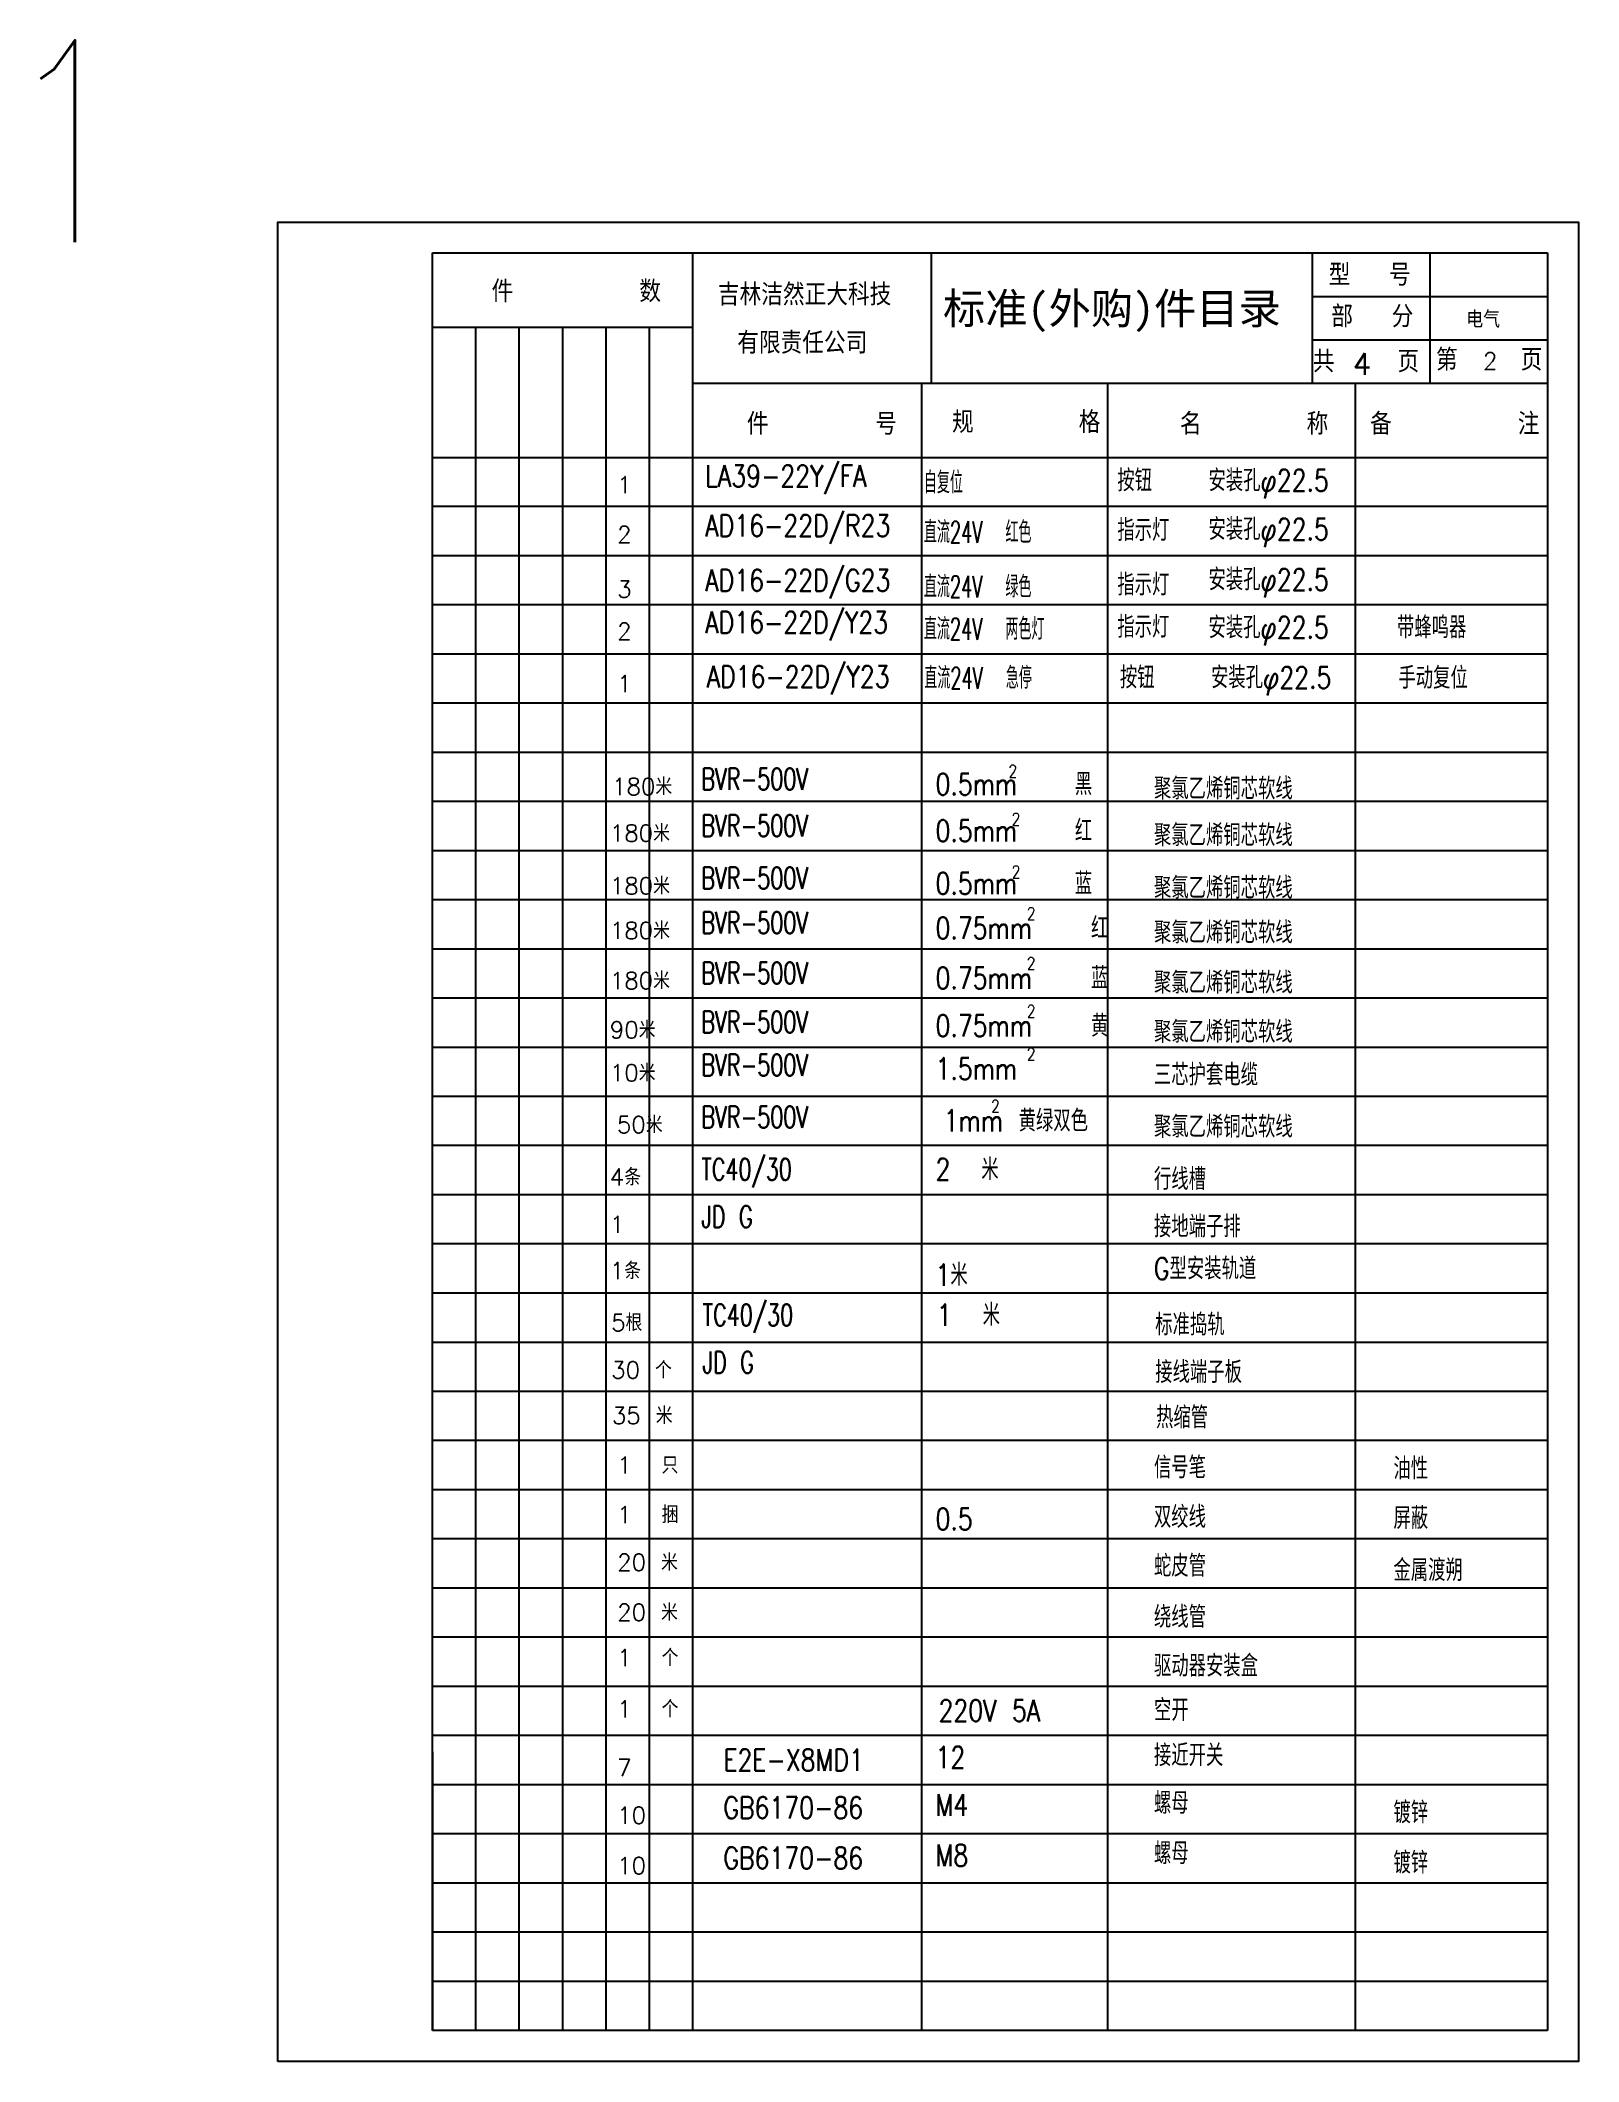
# Model space of a CAD drawing. Extents: x -28 to 221, y 0 to 326.
import ezdxf

# ---------------------------------------------------------------- set-up
doc = ezdxf.new("R2010")
doc.units = 0
for name, color, linetype in [('01', 7, 'CONTINUOUS'), ('02', 1, 'CONTINUOUS'), ('03C', 3, 'CONTINUOUS'), ('6文字层', 3, 'CONTINUOUS')]:
    doc.layers.add(name, color=color, linetype=linetype)
doc.styles.add('PC_TEXTSTYLE', font='romans.shx', dxfattribs={"width": 0.8, "bigfont": 'hzfs.shx'})
doc.styles.get("Standard").update_dxf_attribs({"font": 'txt.shx', "bigfont": 'hzfs.shx'})

msp = doc.modelspace()

# ---------------------------------------------------------------- linework, layer by layer
at = {"layer": '01'}
for p, q in [((35.74, 5), (35.74, 292)), ((35.74, 292), (215.74, 292)), ((77.74, 5), (77.74, 292)), ((116.24, 292), (116.24, 271)), ((177.74, 292), (177.74, 271)), ((215.74, 292), (215.74, 5)), ((77.74, 271), (215.74, 271)), ((35.74, 50), (35.74, 5)), ((215.74, 5), (35.74, 5))]:
    msp.add_line(p, q, dxfattribs=at)
at = {"layer": '02'}
for p, q in [((196.74, 292), (196.74, 271)), ((177.74, 285), (215.74, 285)), ((35.74, 280), (77.74, 280)), ((42.74, 5), (42.74, 280)), ((49.74, 5), (49.74, 280)), ((56.74, 5), (56.74, 280)), ((63.74, 5), (63.74, 280)), ((70.74, 5), (70.74, 280)), ((177.74, 278), (215.74, 278)), ((114.74, 5), (114.74, 271)), ((144.74, 5), (144.74, 271)), ((184.74, 5), (184.74, 271)), ((35.74, 259), (215.74, 259)), ((215.74, 251.06), (35.74, 251.06)), ((215.74, 243.12), (35.74, 243.12)), ((215.74, 235.19), (35.74, 235.19)), ((215.74, 227.25), (35.74, 227.25)), ((215.74, 219.31), (35.74, 219.31)), ((215.74, 211.38), (35.74, 211.38)), ((215.74, 203.44), (35.74, 203.44)), ((215.74, 195.5), (35.74, 195.5)), ((215.74, 187.56), (35.74, 187.56)), ((215.74, 179.62), (35.74, 179.62)), ((215.74, 171.69), (35.74, 171.69)), ((215.74, 163.75), (35.74, 163.75)), ((215.74, 155.81), (35.74, 155.81)), ((215.74, 147.88), (35.74, 147.88)), ((215.74, 139.94), (35.74, 139.94)), ((215.74, 132), (35.74, 132)), ((215.74, 124.06), (35.74, 124.06)), ((215.74, 116.12), (35.74, 116.12)), ((215.74, 108.19), (35.74, 108.19)), ((215.74, 100.25), (35.74, 100.25)), ((215.74, 92.31), (35.74, 92.31)), ((215.74, 84.38), (35.74, 84.38)), ((215.74, 76.44), (35.74, 76.44)), ((215.74, 68.5), (35.74, 68.5)), ((215.74, 60.56), (35.74, 60.56)), ((215.74, 52.62), (35.74, 52.62)), ((215.74, 44.69), (35.74, 44.69)), ((215.74, 36.75), (35.74, 36.75)), ((215.74, 28.81), (35.74, 28.81)), ((215.74, 20.88), (35.74, 20.88)), ((215.74, 12.94), (35.74, 12.94))]:
    msp.add_line(p, q, dxfattribs=at)
at = {"layer": '02', "linetype": 'Continuous'}
msp.add_lwpolyline([(10.74, 0), (10.74, 297), (220.74, 297), (220.74, 0)], close=True, dxfattribs=at)

# ---------------------------------------------------------------- texts
at = {"layer": '03C'}
for s, height, p in [(' 型  号', 3.5, (177.28, 286.72)), ('件      数', 3.5, (45.27, 284.06)), ('吉林洁然正大科技', 3.5, (81.79, 283.54)), ('部  分', 3.5, (180.83, 280)), ('电气', 2.72, (202.62, 279.93)), ('有限责任公司', 3.5, (84.92, 275.74)), ('共   页', 3.5, (177.84, 272.73)), ('4', 3.5, (184.3, 272.35)), ('第   页', 3.5, (197.72, 273.01)), ('2', 2.72, (205.31, 273.19)), (' 件     号', 3.5, (83.35, 262.66)), ('规     格', 3.5, (119.59, 262.94)), ('名     称', 3.5, (156.38, 262.66)), ('备      注', 3.5, (187.08, 262.66)), ('1', 2.72, (65.53, 253.2)), ('2', 2.72, (65.53, 245.18)), ('3', 2.72, (65.53, 236.37)), ('2', 2.72, (65.53, 229.56)), ('1', 2.72, (65.53, 221.1)), ('180米', 2.72, (64.71, 204.49)), ('180米', 2.72, (64.35, 196.96)), ('180米', 2.72, (64.35, 188.46)), ('180米', 2.72, (64.35, 181.25)), ('180米', 2.72, (64.35, 173.16)), ('90米', 2.72, (64.35, 165.21)), ('10米', 2.72, (64.35, 158.28)), ('50米', 2.72, (65.5, 149.9)), ('4条', 2.72, (64.35, 141.45)), ('1', 2.72, (64.35, 133.79)), ('1条', 2.72, (64.35, 126.33)), ('5根', 2.72, (64.56, 117.94)), ('30 个', 2.72, (64.56, 110.29)), ('35 米', 2.72, (64.69, 102.96)), ('1  只', 2.72, (65.53, 94.94)), ('1  捆', 2.72, (65.53, 86.95)), ('20 米', 2.72, (65.53, 79.24)), ('20 米', 2.72, (65.53, 71.17)), ('1  个', 2.72, (65.53, 63.84)), ('1  个', 2.72, (65.53, 55.56)), ('7', 2.72, (65.53, 46.08)), ('10', 2.72, (65.53, 38.39)), ('10', 2.72, (65.53, 30.27))]:
    msp.add_text(s, height=height, dxfattribs=at).set_placement(p)
for s, width, p in [('LA39-22Y/FA', 0.8, (79.76, 254.24)), ('自复位', 0.6, (115.05, 253.2)), ('按钮', 0.8, (146.28, 253.53)), ('安装孔φ22.5', 0.8, (160.99, 253.53)), ('AD16-22D/R23', 0.8, (79.76, 246.23)), ('直流24V  红色', 0.6, (115.05, 245.18)), ('指示灯', 0.8, (146.28, 245.51)), ('安装孔φ22.5', 0.8, (160.99, 245.66)), ('AD16-22D/G23', 0.8, (79.76, 237.41)), ('直流24V  绿色', 0.6, (115.05, 236.37)), ('指示灯', 0.8, (146.28, 236.7)), ('安装孔φ22.5', 0.8, (160.99, 237.53)), ('AD16-22D/Y23', 0.8, (79.76, 230.6)), ('直流24V  两色灯', 0.6, (115.05, 229.56)), ('指示灯', 0.8, (146.28, 229.89)), ('安装孔φ22.5', 0.8, (160.99, 229.79)), ('带蜂鸣器', 0.8, (191.42, 229.8)), ('AD16-22D/Y23', 0.8, (79.99, 221.86)), ('直流24V  急停', 0.6, (115.12, 221.65)), ('按钮', 0.8, (146.69, 221.71)), ('安装孔φ22.5', 0.8, (161.4, 221.71)), ('手动复位', 0.8, (191.66, 221.65)), ('BVR-500V', 0.7, (79.13, 205.34)), ('0.5mm   黑', 0.8, (116.93, 204.49)), ('聚氯乙烯铜芯软线', 0.8, (152.19, 203.77)), ('BVR-500V', 0.7, (79.13, 197.81)), ('0.5mm   红', 0.8, (116.93, 196.96)), ('聚氯乙烯铜芯软线', 0.8, (152.19, 196.24)), ('BVR-500V', 0.7, (79.13, 189.32)), ('0.5mm   蓝', 0.8, (116.93, 188.46)), ('聚氯乙烯铜芯软线', 0.8, (152.19, 187.75)), ('BVR-500V', 0.7, (79.13, 182.11)), ('0.75mm   红', 0.8, (116.93, 181.25)), ('聚氯乙烯铜芯软线', 0.8, (152.19, 180.54)), ('BVR-500V', 0.7, (79.13, 174.01)), ('0.75mm   蓝', 0.8, (116.93, 173.2)), ('聚氯乙烯铜芯软线', 0.8, (152.19, 172.44)), ('BVR-500V', 0.7, (79.13, 166.07)), ('0.75mm   黄', 0.8, (116.93, 165.49)), ('聚氯乙烯铜芯软线', 0.8, (152.19, 164.5)), ('BVR-500V', 0.7, (79.13, 159.14)), ('1.5mm     ', 0.8, (116.93, 158.56)), ('三芯护套电缆', 0.8, (152.19, 157.57)), ('BVR-500V', 0.7, (79.13, 150.75)), ('1mm 黄绿双色', 0.8, (118.25, 150.17)), ('聚氯乙烯铜芯软线', 0.8, (152.19, 149.18)), ('TC40/30', 0.7, (79.13, 142.3)), ('2  米', 0.8, (116.93, 142.31)), ('行线槽', 0.8, (152.19, 140.73)), ('JD G', 0.7, (79.13, 134.65)), ('接地端子排', 0.8, (152.19, 133.08)), ('1米', 0.8, (116.93, 125.27)), ('G型安装轨道', 0.8, (152.19, 126.28)), ('TC40/30', 0.7, (79.34, 118.8)), ('1  米', 0.8, (117.14, 118.81)), ('标准捣轨', 0.8, (152.4, 117.23)), ('JD G', 0.7, (79.34, 111.14)), ('接线端子板', 0.8, (152.4, 109.57)), ('热缩管', 0.8, (152.53, 102.25)), ('信号笔', 0.8, (152.19, 94.17)), ('油性', 0.8, (190.85, 94)), ('0.5', 0.8, (116.93, 85.85)), ('双绞线', 0.8, (152.19, 86.18)), ('屏蔽', 0.8, (190.85, 86)), ('蛇皮管', 0.8, (152.19, 78.29)), ('金属渡朔', 0.8, (190.85, 77.58)), ('绕线管', 0.8, (152.19, 70.04)), ('驱动器安装盒', 0.8, (152.19, 62.15)), ('空开', 0.8, (152.19, 55)), ('220V 5A', 0.8, (117.42, 54.93)), ('E2E-X8MD1', 0.8, (82.68, 46.94)), ('12', 0.8, (116.93, 47.37)), ('接近开关', 0.8, (152.19, 47.7)), ('GB6170-86', 0.8, (82.68, 39.25)), ('M4', 0.8, (116.93, 39.67)), ('螺母', 0.8, (152.19, 40)), ('镀锌', 0.8, (190.85, 38.47)), ('GB6170-86', 0.8, (82.68, 31.13)), ('M8', 0.8, (116.93, 31.56)), ('螺母', 0.8, (152.19, 31.88)), ('镀锌', 0.8, (190.85, 30.36))]:
    msp.add_text(s, height=3.5, dxfattribs=dict(at, width=width)).set_placement(p)
at = {"layer": '03C', "insert": (118.14, 285.55), "char_height": 5, "attachment_point": 1}
msp.add_mtext('\\f黑体|b0|i0|c134|p2;标准(外购)件目录', dxfattribs=at)
at = {"layer": '6文字层', "style": 'PC_TEXTSTYLE', "width": 0.8}
for s, height, p in [('1', 32.56, (-34.27, 293.76)), ('2', 2, (128.72, 207.34)), ('2', 2, (129.23, 199.58)), ('2', 2, (129.24, 191.08)), ('2', 2, (131.68, 184.35)), ('2', 2, (131.68, 176.31)), ('2', 2, (131.68, 168.59)), ('2', 2, (131.68, 161.66)), ('2', 2, (125.91, 153.27))]:
    msp.add_text(s, height=height, dxfattribs=at).set_placement(p)

doc.saveas('drawing.dxf')
